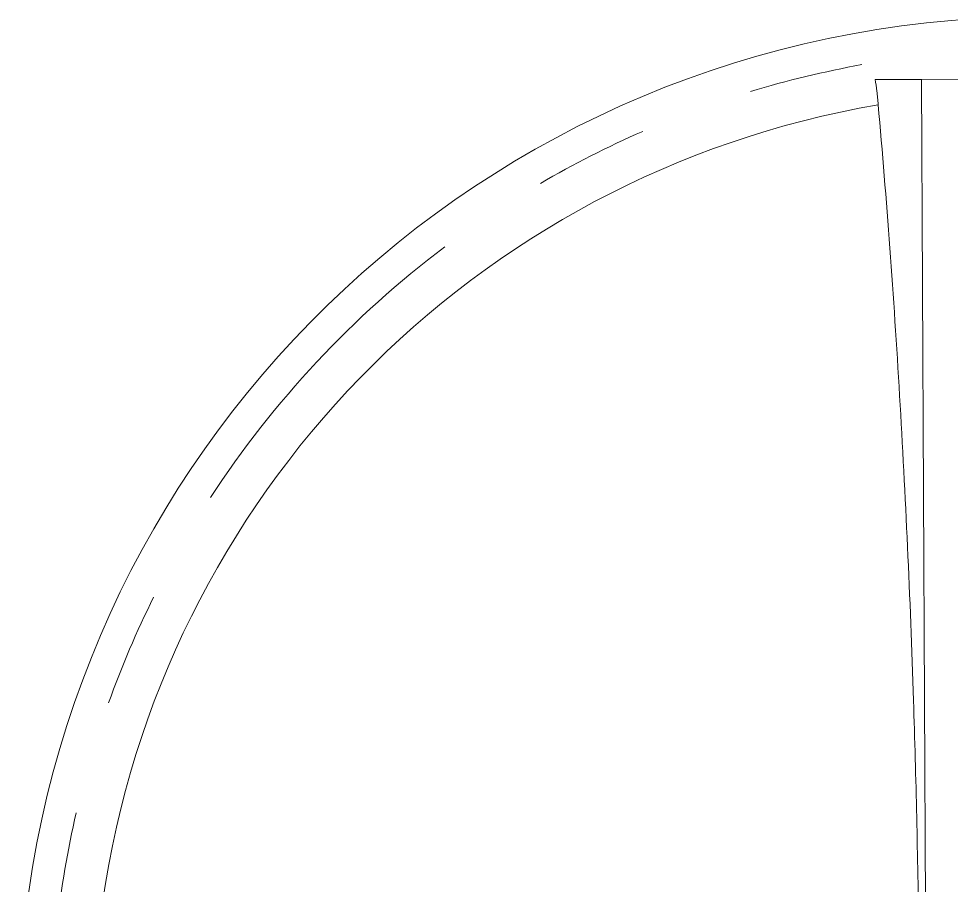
# Model space of a CAD drawing. Header units: metres. Extents: x 3 to 183, y -124 to 10.
# Drawn here: x 25.944 to 26.778, y -93.91 to -93.136 of the extents above; entities that cross this region are included whole.
import ezdxf

# ---------------------------------------------------------------- set-up
doc = ezdxf.new("R2010")
doc.units = ezdxf.units.M
doc.layers.add('P-SANR-FIXT', color=7, linetype='Continuous', lineweight=9)

# ---------------------------------------------------------------- blocks, each defined once
blk = doc.blocks.new('M_Las Quemas- Abastecimiento - M_Las Quemas- Abastecimiento-V68-NFONDO-ESTANQUE EXT')
at = {"layer": 'P-SANR-FIXT'}
for p, q in [((-0.14155, 0.85539), (-0.09996, 0.85539)), ((-0.09996, 0.85539), (0.06626, 0.85539)), ((-0.09996, 0.85539), (-0.09996, 0.08446))]:
    blk.add_line(p, q, dxfattribs=at)
for radius, start, end in [(0.9108, 93.18293, 180), (0.88219, 100, 106.66667), (0.84432, 99.46661, 171.59842), (0.88219, 113.33333, 120), (0.88219, 126.66667, 146.66667), (0.88219, 153.33333, 160), (0.88219, 166.66667, 180)]:
    blk.add_arc((0, 0), radius, start, end, dxfattribs=at)
blk.add_open_spline([(-0.13887, 0.83282), (-0.13915, 0.83722), (-0.13989, 0.84537), (-0.14094, 0.85226), (-0.14155, 0.85539)], degree=3, dxfattribs=at)
blk.add_open_spline([(-0.10606, 0.09056), (-0.10635, 0.126), (-0.10727, 0.19633), (-0.11095, 0.35847), (-0.11793, 0.52932), (-0.12879, 0.70536), (-0.13533, 0.79081), (-0.13887, 0.83282)], degree=3, knots=[-1, -1, -1, -1, -0.863636, -0.727273, -0.363636, -0.181818, 0, 0, 0, 0], dxfattribs=at)

msp = doc.modelspace()

# ---------------------------------------------------------------- block references
at = {"layer": 'P-SANR-FIXT', "rotation": 0.2669613181327622}
msp.add_blockref('M_Las Quemas- Abastecimiento - M_Las Quemas- Abastecimiento-V68-NFONDO-ESTANQUE EXT', (26.85524, -94.04501), dxfattribs=at)

doc.saveas('drawing.dxf')
